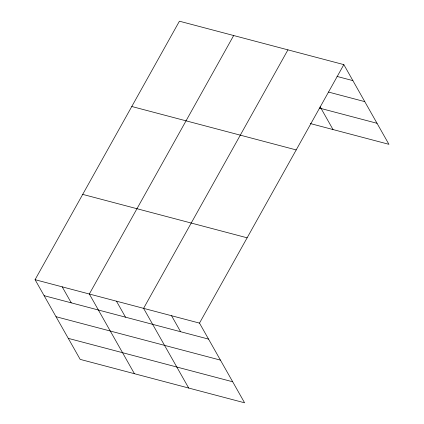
<?xml version="1.0" encoding="UTF-8"?>
<svg xmlns="http://www.w3.org/2000/svg" width="424" height="424" viewBox="0 0 424 424"><rect width="100%" height="100%" fill="white"/><g stroke="black" fill="none" stroke-linecap="round" stroke-linejoin="round"><path stroke-width="0.64" d="M35.075 279.686L199.497 323.109L244.584 402.8L80.168 359.377L35.075 279.686L179.416 21.2L343.832 64.623L388.925 144.314L310.304 123.554M233.672 35.531L89.337 294.012L134.424 373.708M287.933 49.857L143.593 308.343L188.685 388.034M199.497 323.109L343.832 64.623M337.006 76.426L352.885 80.618M328.568 92.077L364.778 101.638M319.235 108.03L377.031 123.294M131.785 106.498L296.201 149.921M82.707 194.383L247.128 237.806M44.128 295.682L208.55 339.105M56.021 316.702L220.443 360.124M68.275 338.357L232.691 381.78M320.162 106.822L333.02 129.553M171.545 315.726L180.597 331.722M116.468 301.178L125.515 317.173M62.206 286.847L71.258 302.847"/></g></svg>
